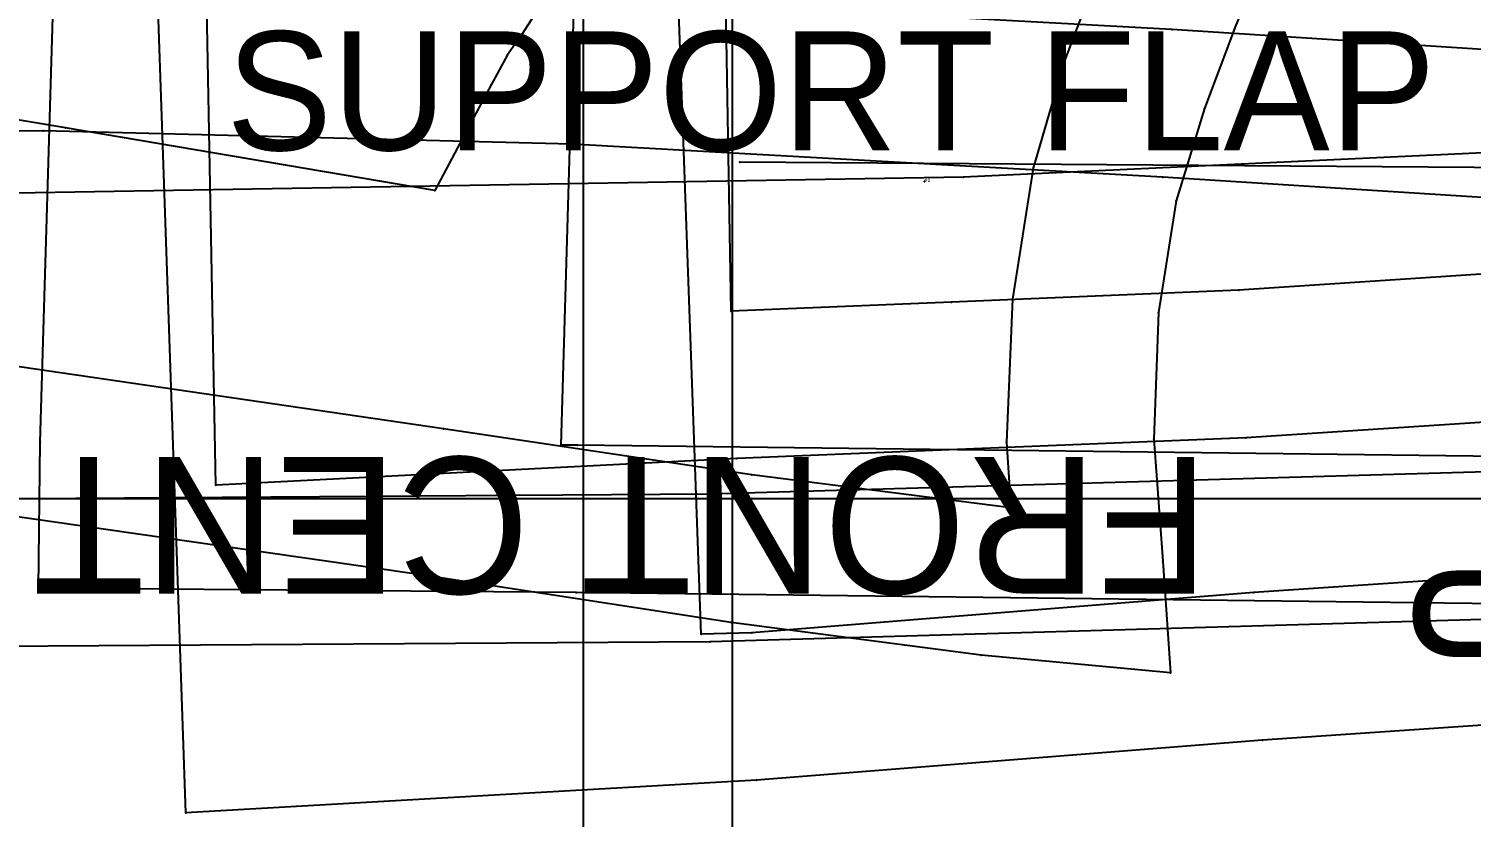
# Model space of a CAD drawing. Header units: metres. Extents: x -877 to 4284, y -561 to 1095.
# Drawn here: x -152.7 to -55.8, y -301.7 to -248.8 of the extents above; entities that cross this region are included whole.
import ezdxf

# ---------------------------------------------------------------- set-up
doc = ezdxf.new("R2010")
doc.units = ezdxf.units.M

# ---------------------------------------------------------------- blocks, each defined once
blk = doc.blocks.new('BACK 2P')
at = {"layer": '1'}
blk.add_lwpolyline([(64.7, -127.1), (22.5, -124.4), (-17.2, -122.2), (-52.7, -121.3), (-83.9, -121.7), (-99, -122.9), (-99, -55.1), (-99, 19.9), (-99, 29.9), (-99, 29.9), (-60.1, 28.7), (-18.9, 28.7), (21.6, 30.6), (62.3, 33.8)], dxfattribs=at)
at = {"layer": '14'}
blk.add_lwpolyline([(65.2, -117.2), (23.1, -114.5), (-16.8, -112.3), (-52.6, -111.4), (-84.3, -111.8), (-89, -112.1), (-89, -55.1), (-89, 19.9)], dxfattribs=at)
at = {"layer": '3'}
for p in [(23.1, -114.5), (-52.7, -121.3), (-17.2, -122.2), (22.5, -124.4)]:
    blk.add_point(p, dxfattribs=at)
at = {"layer": '84'}
blk.add_lwpolyline([(64.7, -127.1), (22.5, -124.4), (-17.2, -122.2), (-52.7, -121.3), (-83.9, -121.7), (-99, -122.9), (-99, -55.1), (-99, 19.9), (-99, 29.9), (-99, 29.9), (-60.1, 28.7), (-18.9, 28.7), (21.6, 30.6), (62.3, 33.8)], dxfattribs=at)
at = {"layer": '87'}
blk.add_lwpolyline([(65.2, -117.2), (23.1, -114.5), (-16.8, -112.3), (-52.6, -111.4), (-84.3, -111.8), (-89, -112.1), (-89, -55.1), (-89, 19.9)], dxfattribs=at)
blk = doc.blocks.new('BK BTTM 2P_3')
at = {"layer": '1'}
blk.add_lwpolyline([(28.9, -134.6), (-0.1, -136.5), (-19.5, -137.3), (-34.3, -137.9), (-69.3, -139.7), (-70.4, -81.5), (-70.8, -33.1), (-70.8, 3.5), (-70.8, 31.5), (-70.8, 42.9), (-35.8, 42.3), (44, 37)], dxfattribs=at)
at = {"layer": '14'}
blk.add_lwpolyline([(185.4, -112.1), (164.4, -113.3), (144.7, -115.1), (125.4, -116.8), (112.4, -118), (64, -121.8), (28.2, -124.7), (-0.6, -126.6), (-19.9, -127.4), (-34.7, -128), (-35.5, -81.1), (-35.8, -33), (-35.8, 3.5), (-35.8, 31.5), (43.4, 27.1), (112, 22.9), (168.1, 20.2), (185.3, 19.4), (185.4, -55.1), (185.4, -112.1)], dxfattribs=at)
at = {"layer": '2'}
for p in [(-34.7, -128), (-34.3, -137.9), (-34.3, -137.9), (-69.3, -139.7)]:
    blk.add_point(p, dxfattribs=at)
at = {"layer": '3'}
for p in [(-0.6, -126.6), (-19.9, -127.4), (-0.1, -136.5), (-19.5, -137.3)]:
    blk.add_point(p, dxfattribs=at)
at = {"layer": '4'}
blk.add_point((-34.3, -137.9, 2.5), dxfattribs=at)
at = {"layer": '84'}
blk.add_lwpolyline([(28.9, -134.6), (-0.1, -136.5), (-19.5, -137.3), (-34.3, -137.9), (-69.3, -139.7), (-70.4, -81.5), (-70.8, -33.1), (-70.8, 3.5), (-70.8, 31.5), (-70.8, 42.9), (-35.8, 42.3), (44, 37)], dxfattribs=at)
at = {"layer": '87'}
blk.add_lwpolyline([(185.4, -112.1), (164.4, -113.3), (144.7, -115.1), (125.4, -116.8), (112.4, -118), (64, -121.8), (28.2, -124.7), (-0.6, -126.6), (-19.9, -127.4), (-34.7, -128), (-35.5, -81.1), (-35.8, -33), (-35.8, 3.5), (-35.8, 31.5), (43.4, 27.1), (112, 22.9), (168.1, 20.2), (185.3, 19.4), (185.4, -55.1), (185.4, -112.1)], dxfattribs=at)
blk = doc.blocks.new('FRONT RIGHT 1P')
at = {"layer": '1'}
blk.add_lwpolyline([(95.2, -142.9), (32.5, -144.7), (-42.8, -145.2), (-127.3, -144.9), (-139.4, -144.9), (-139.3, -134.9), (-137.2, 13.5)], dxfattribs=at)
at = {"layer": '14'}
blk.add_lwpolyline([(94.8, -133), (32.4, -134.8), (-42.8, -135.3), (-127.3, -134.9), (-129.4, -134.9), (-127.3, 13.4), (-126.9, 39.4), (-125.7, 121.8)], dxfattribs=at)
at = {"layer": '3'}
for p in [(49.5, -113.5), (32.4, -134.8), (32.5, -144.7)]:
    blk.add_point(p, dxfattribs=at)
at = {"layer": '8'}
blk.add_lwpolyline([(211.7, -103.6), (128.9, -109.8), (49.5, -113.5), (-56.6, -115.3), (-128.9, -114.5)], dxfattribs=at)
at = {"layer": '84'}
blk.add_lwpolyline([(95.2, -142.9), (32.5, -144.7), (-42.8, -145.2), (-127.3, -144.9), (-139.4, -144.9), (-139.3, -134.9), (-137.2, 13.5)], dxfattribs=at)
at = {"layer": '85'}
blk.add_lwpolyline([(211.7, -103.6), (128.9, -109.8), (49.5, -113.5), (-56.6, -115.3), (-128.9, -114.5)], dxfattribs=at)
at = {"layer": '87'}
blk.add_lwpolyline([(94.8, -133), (32.4, -134.8), (-42.8, -135.3), (-127.3, -134.9), (-129.4, -134.9), (-127.3, 13.4), (-126.9, 39.4), (-125.7, 121.8)], dxfattribs=at)
at = {"layer": '15'}
blk.add_text('SUPPORT FLAP FRONT', height=7.97778, dxfattribs=at).set_placement((0, -111.7))
blk.add_text('FRONT CENTER + ZIP', height=9.16667, rotation=180, dxfattribs=at).set_placement((66, -132.3))
blk = doc.blocks.new('FRONT BTTM RIGHT 1P')
at = {"layer": '1'}
blk.add_lwpolyline([(193, -145), (100.2, -143.7), (25.7, -142.4), (-39.9, -141.6), (-76, -141.3), (-75.9, -131.5), (-73.6, -54.8), (-70.9, 18.7), (-68.3, 87), (-66.1, 150.7), (-27.8, 148.5), (6.2, 145.8), (32.8, 144), (55.4, 142.8), (70.1, 141.6), (85.3, 140.4), (113.7, 137.9), (150.3, 134.4), (187.1, 131.8), (197, 131.2), (195.6, 39.5), (195.2, 11.9), (193.1, -135), (193, -145)], close=True, dxfattribs=at)
at = {"layer": '13'}
blk.add_point((-16.5, -114), dxfattribs=at)
at = {"layer": '14'}
blk.add_lwpolyline([(183.2, -135), (100.3, -133.8), (25.8, -132.5), (-39.8, -131.7), (-40.9, -131.7), (-38.7, -55.9), (-36, 17.4), (-33.4, 85.7), (-31.6, 138.7), (-28.1, 138.6), (5.6, 135.9), (32.3, 134.1), (54.8, 132.9), (69.3, 131.7), (84.5, 130.5), (112.8, 128), (149.5, 124.5), (186.4, 121.9), (185.7, 39.6), (185.3, 12), (183.2, -135)], dxfattribs=at)
at = {"layer": '2'}
for p in [(-28.9, -112.7), (-16.5, -114), (-75.9, -131.5), (-75.9, -131.5), (-40.9, -131.7), (-39.8, -131.7), (-76, -141.3), (-39.9, -141.6), (-39.9, -141.6)]:
    blk.add_point(p, dxfattribs=at)
at = {"layer": '4'}
for p in [(-75.9, -131.5, 2.5), (-39.9, -141.6, 2.5)]:
    blk.add_point(p, dxfattribs=at)
at = {"layer": '8'}
blk.add_lwpolyline([(183.7, -114.4), (122.1, -113.8), (-28.9, -112.7)], dxfattribs=at)
at = {"layer": '84'}
blk.add_lwpolyline([(193, -145), (100.2, -143.7), (25.7, -142.4), (-39.9, -141.6), (-76, -141.3), (-75.9, -131.5), (-73.6, -54.8), (-70.9, 18.7), (-68.3, 87), (-66.1, 150.7), (-27.8, 148.5), (6.2, 145.8), (32.8, 144), (55.4, 142.8), (70.1, 141.6), (85.3, 140.4), (113.7, 137.9), (150.3, 134.4), (187.1, 131.8), (197, 131.2), (195.6, 39.5), (195.2, 11.9), (193.1, -135), (193, -145)], close=True, dxfattribs=at)
at = {"layer": '85'}
blk.add_lwpolyline([(183.7, -114.4), (122.1, -113.8), (-28.9, -112.7)], dxfattribs=at)
at = {"layer": '87'}
blk.add_lwpolyline([(183.2, -135), (100.3, -133.8), (25.8, -132.5), (-39.8, -131.7), (-40.9, -131.7), (-38.7, -55.9), (-36, 17.4), (-33.4, 85.7), (-31.6, 138.7), (-28.1, 138.6), (5.6, 135.9), (32.3, 134.1), (54.8, 132.9), (69.3, 131.7), (84.5, 130.5), (112.8, 128), (149.5, 124.5), (186.4, 121.9), (185.7, 39.6), (185.3, 12), (183.2, -135)], dxfattribs=at)
at = {"layer": '13'}
blk.add_text('#1', height=0.25, dxfattribs=at).set_placement((-16.5, -114))
at = {"layer": '15'}
blk.add_text('FRONT CENTER + ZIP', height=9.53333, rotation=180, dxfattribs=at).set_placement((149.8, -136.4))
at = {"layer": '2'}
blk.add_text('#1', height=0.25, dxfattribs=at).set_placement((-16.5, -114))
blk = doc.blocks.new('UP SLEEVE 2P')
at = {"layer": '1'}
blk.add_lwpolyline([(160.8, -118), (159.9, -119.4), (159, -120.7), (157.9, -122.7), (156.4, -125.5), (154.1, -129.8), (129.3, -125.6), (98.6, -120.5), (63.6, -114.8)], dxfattribs=at)
at = {"layer": '2'}
blk.add_point((154.1, -129.8), dxfattribs=at)
at = {"layer": '3'}
for p in [(159.9, -119.4), (159, -120.7), (157.9, -122.7), (129.3, -125.6), (156.4, -125.5)]:
    blk.add_point(p, dxfattribs=at)
at = {"layer": '84'}
blk.add_lwpolyline([(160.8, -118), (159.9, -119.4), (159, -120.7), (157.9, -122.7), (156.4, -125.5), (154.1, -129.8), (129.3, -125.6), (98.6, -120.5), (63.6, -114.8)], dxfattribs=at)
blk = doc.blocks.new('LINING BACK 1P')
at = {"layer": '5'}
blk.add_line((405.1, 0), (-270.5, 0), dxfattribs=at)
at = {"layer": '7'}
blk.add_line((405.1, 0), (-270.5, 0), dxfattribs=at)
blk = doc.blocks.new('FIG TEST CM 20 X CM 20')
at = {"layer": '1'}
blk.add_lwpolyline([(142.3, 29.7), (142.3, -170.3), (-57.7, -170.3), (-57.7, 29.7), (142.3, 29.7)], close=True, dxfattribs=at)
at = {"layer": '14'}
blk.add_lwpolyline([(132.3, 19.7), (132.3, -160.3), (-47.7, -160.3), (-47.7, 19.7), (132.3, 19.7)], dxfattribs=at)
at = {"layer": '84'}
blk.add_lwpolyline([(142.3, 29.7), (142.3, -170.3), (-57.7, -170.3), (-57.7, 29.7), (142.3, 29.7)], close=True, dxfattribs=at)
at = {"layer": '87'}
blk.add_lwpolyline([(132.3, 19.7), (132.3, -160.3), (-47.7, -160.3), (-47.7, 19.7), (132.3, 19.7)], dxfattribs=at)
blk = doc.blocks.new('FRONT LEFT 1P')
at = {"layer": '1'}
blk.add_lwpolyline([(90.3, -77.9), (83.4, -82.6), (77.5, -87.5), (73.1, -92.2), (70, -97.4), (67.8, -102.5), (65.7, -108.1), (63.8, -114.3), (62.6, -121.8), (62.3, -130.3), (62.9, -138.5), (63.4, -146), (50.7, -144.8), (33.9, -142.6), (13.1, -139.4), (-16.2, -135.2), (-26, -133.9), (-42.6, -132.5), (-63.3, -131.4)], dxfattribs=at)
at = {"layer": '14'}
blk.add_lwpolyline([(85.3, -69.3), (77.4, -74.7), (70.7, -80.3), (65.2, -86.2), (61.2, -92.9), (58.6, -98.8), (56.3, -104.9), (54.2, -112.1), (52.8, -120.9), (52.4, -130.5), (52.7, -134.9), (35.3, -132.7), (14.6, -129.6), (-14.8, -125.3), (-24.9, -124), (-41.9, -122.6), (-62.9, -121.5), (-91.4, -120.9), (-125.6, -121.8)], dxfattribs=at)
at = {"layer": '2'}
for p in [(52.7, -134.9), (63.4, -146)]:
    blk.add_point(p, dxfattribs=at)
at = {"layer": '3'}
for p in [(56.3, -104.9), (65.7, -108.1), (54.2, -112.1), (63.8, -114.3), (52.8, -120.9), (62.6, -121.8), (14.6, -129.6), (52.4, -130.5), (62.3, -130.3), (35.3, -132.7), (13.1, -139.4), (62.9, -138.5), (33.9, -142.6), (50.7, -144.8)]:
    blk.add_point(p, dxfattribs=at)
at = {"layer": '84'}
blk.add_lwpolyline([(90.3, -77.9), (83.4, -82.6), (77.5, -87.5), (73.1, -92.2), (70, -97.4), (67.8, -102.5), (65.7, -108.1), (63.8, -114.3), (62.6, -121.8), (62.3, -130.3), (62.9, -138.5), (63.4, -146), (50.7, -144.8), (33.9, -142.6), (13.1, -139.4), (-16.2, -135.2), (-26, -133.9), (-42.6, -132.5), (-63.3, -131.4)], dxfattribs=at)
at = {"layer": '87'}
blk.add_lwpolyline([(85.3, -69.3), (77.4, -74.7), (70.7, -80.3), (65.2, -86.2), (61.2, -92.9), (58.6, -98.8), (56.3, -104.9), (54.2, -112.1), (52.8, -120.9), (52.4, -130.5), (52.7, -134.9), (35.3, -132.7), (14.6, -129.6), (-14.8, -125.3), (-24.9, -124), (-41.9, -122.6), (-62.9, -121.5), (-91.4, -120.9), (-125.6, -121.8)], dxfattribs=at)
blk = doc.blocks.new('BTTM FRNT LEFT 1P')
at = {"layer": '1'}
blk.add_lwpolyline([(193, 145), (193.1, 135), (195.2, -11.9), (195.6, -39.5), (197, -131.2), (187.1, -131.8), (150.3, -134.4), (113.7, -137.9), (85.3, -140.4), (70.1, -141.6), (55.4, -142.8), (32.8, -144), (6.2, -145.8), (-27.8, -148.5), (-66.1, -150.7), (-68.3, -87), (-70.9, -18.7), (-73.6, 54.8), (-75.9, 131.5), (-76, 141.3), (-39.9, 141.6), (25.7, 142.4), (100.2, 143.7), (193, 145)], close=True, dxfattribs=at)
at = {"layer": '14'}
blk.add_lwpolyline([(183.2, 135), (185.3, -12), (185.7, -39.6), (186.9, -121.8), (149.5, -124.5), (112.8, -128), (84.5, -130.5), (69.8, -131.7), (54.8, -132.9), (32.3, -134.1), (5.6, -135.9), (-28.1, -138.6), (-31.5, -138.7), (-33.4, -85.7), (-36, -17.4), (-38.7, 55.9), (-39.9, 97.2), (-40.9, 131.6), (-39.8, 131.7), (25.8, 132.5), (100.3, 133.8), (183.2, 135)], dxfattribs=at)
at = {"layer": '2'}
for p in [(-31.5, -138.7), (-28.1, -138.6), (-27.8, -148.5), (-27.8, -148.5), (-66.1, -150.7)]:
    blk.add_point(p, dxfattribs=at)
at = {"layer": '3'}
for p in [(5.6, -135.9), (6.2, -145.8)]:
    blk.add_point(p, dxfattribs=at)
at = {"layer": '4'}
blk.add_point((-27.8, -148.5, 2.5), dxfattribs=at)
at = {"layer": '84'}
blk.add_lwpolyline([(193, 145), (193.1, 135), (195.2, -11.9), (195.6, -39.5), (197, -131.2), (187.1, -131.8), (150.3, -134.4), (113.7, -137.9), (85.3, -140.4), (70.1, -141.6), (55.4, -142.8), (32.8, -144), (6.2, -145.8), (-27.8, -148.5), (-66.1, -150.7), (-68.3, -87), (-70.9, -18.7), (-73.6, 54.8), (-75.9, 131.5), (-76, 141.3), (-39.9, 141.6), (25.7, 142.4), (100.2, 143.7), (193, 145)], close=True, dxfattribs=at)
at = {"layer": '87'}
blk.add_lwpolyline([(183.2, 135), (185.3, -12), (185.7, -39.6), (186.9, -121.8), (149.5, -124.5), (112.8, -128), (84.5, -130.5), (69.8, -131.7), (54.8, -132.9), (32.3, -134.1), (5.6, -135.9), (-28.1, -138.6), (-31.5, -138.7), (-33.4, -85.7), (-36, -17.4), (-38.7, 55.9), (-39.9, 97.2), (-40.9, 131.6), (-39.8, 131.7), (25.8, 132.5), (100.3, 133.8), (183.2, 135)], dxfattribs=at)

msp = doc.modelspace()

# ---------------------------------------------------------------- block references
at = {"layer": '1'}
for name, p in [('UP SLEEVE 2P', (-279.5, -129.8)), ('BACK 2P', (-99, -134.3)), ('BK BTTM 2P_3', (-70.8, -139.7)), ('FRONT RIGHT 1P', (-139.4, -145.2)), ('FRONT BTTM RIGHT 1P', (-76, -145)), ('FRONT LEFT 1P', (-139.4, -146)), ('BTTM FRNT LEFT 1P', (-76, -150.7)), ('LINING BACK 1P', (-270.6, -280.3)), ('FIG TEST CM 20 X CM 20', (-57.7, -170.3))]:
    msp.add_blockref(name, p, dxfattribs=at)

doc.saveas('drawing.dxf')
